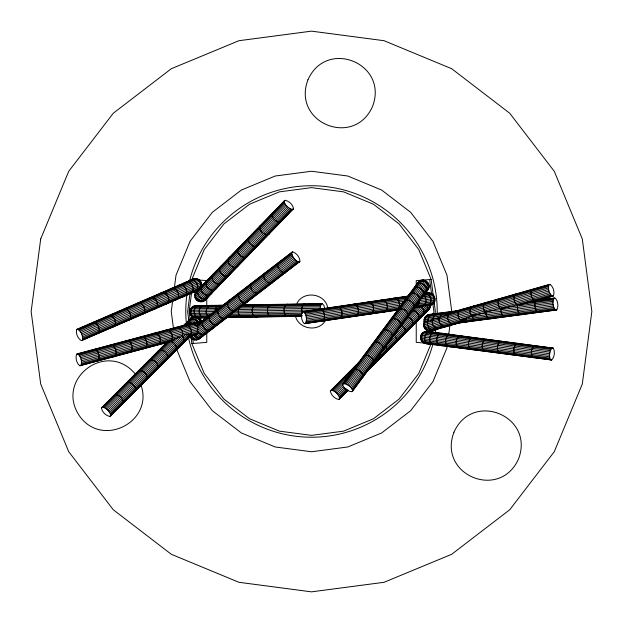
<?xml version="1.0" encoding="UTF-8"?>
<svg xmlns="http://www.w3.org/2000/svg" width="623" height="623" viewBox="0 0 623 623"><rect width="100%" height="100%" fill="white"/><g stroke="black" fill="none" stroke-linecap="round" stroke-linejoin="round"><path stroke-width="0.93" d="M420.447 338.289C419.863 334.426 423.508 330.782 427.378 331.366L553.286 348.148C555.241 351.715 554.54 357.041 551.729 359.977L425.766 343.608C423.064 343.234 420.821 340.999 420.447 338.289L549.478 355.281L550.062 359.136L551.106 360.11M552.913 296.268L552.274 296.236C549.065 293.737 547.594 288.574 549.003 284.758L550.164 284.431C553.372 286.923 554.844 292.094 553.434 295.902L538.373 300.411M304.881 323.804L305.449 323.508C307.349 319.911 306.563 314.592 303.705 311.702L302.513 311.882C300.613 315.472 301.4 320.79 304.258 323.68L397.365 310.145M114.079 396.236L114.095 395.356L115.053 394.398C119.164 394.702 123.183 398.712 123.486 402.832L122.529 403.79M80.375 365.794L80.904 365.436C82.376 361.644 80.982 356.457 77.813 353.911L76.652 354.222C75.181 358.015 76.567 363.201 79.736 365.748L167.953 342.331M556.222 310.207L555.591 310.083C552.78 307.147 552.079 301.812 554.042 298.253L555.233 298.09C558.044 301.034 558.745 306.36 556.791 309.919L456.036 323.399M81.971 340.586L82.446 340.158C83.35 336.194 81.216 331.257 77.704 329.209L76.598 329.684C75.695 333.648 77.828 338.577 81.34 340.633L197.078 290.777M299.616 261.894L299.009 262.088C295.107 260.951 291.837 256.692 291.751 252.626L292.701 251.894C296.603 253.031 299.881 257.291 299.967 261.356L238.033 309.148M549.478 355.281L550.319 350.663L551.456 348.53L552.718 347.868M182.594 335.205C183.801 330.727 178.824 325.377 174.409 328.033M381.432 333.141C382.577 324.739 396.983 333.718 391.119 339.076M501.118 308.12C500.331 311.407 502.052 317.948 506.437 316.554M192.951 317.216C187.515 314.506 189.781 305.472 195.856 305.644L223.12 305.215M194.68 295.761L194.867 294.157L196.424 291.369L284.968 200.294C288.994 200.855 292.857 204.593 293.534 208.596L205.294 299.967C201.766 303.899 194.555 301.041 194.68 295.761L284.555 203.02L284.399 200.583M461.184 322.403L431.326 330.906C426.311 332.55 421.491 326.475 424.24 321.959M172.626 300.995L171.247 311.5L173.506 328.695M174.385 287.616L176.021 275.202L190.038 241.374L212.326 212.326L241.374 190.038L275.202 176.021L311.5 171.247L347.798 176.021L381.626 190.038L410.674 212.326L432.962 241.374L446.979 275.202L451.753 311.5M189.992 293.589L187.64 311.5L188.878 320.931M191.65 292.304L189.119 311.5L190.256 320.136M366.854 371.744L428.772 309.818L430.368 307.053L430.579 305.449L372.017 364.019M431.1 332.62L431.35 330.696M433.499 314.381L433.881 311.5L432.744 302.864M432.635 332.246L433.008 329.411M434.994 314.327L435.36 311.5L434.122 302.069M447.228 345.89L446.979 347.798L432.962 381.626L410.674 410.674L381.626 432.962L347.798 446.979L311.5 451.753L275.202 446.979L241.374 432.962L212.326 410.674L190.038 381.626L176.761 349.581M448.739 334.426L449.868 325.829M324.575 308.206L323.937 305.441L322.262 303.658L320.65 305.496L320.09 308.276L236.39 309.592M201.284 286.985C203.425 282.157 197.849 276.76 193.091 279.042L77.065 329.248M428.725 288.441C431.575 282.094 421.919 276.721 418.025 282.484L342.463 384.586C343.655 388.472 347.977 391.672 352.042 391.696L428.725 288.441L352.042 391.696M429.948 305.332C439.456 303.884 434.106 288.994 425.61 293.698L429.753 293.09M424.372 322.948C422.807 319.365 425.384 314.903 429.27 314.467L460.047 310.41M352.563 391.337L352.758 390.73C351.559 386.844 347.245 383.643 343.18 383.62L342.65 383.978M165.297 345.025L166.489 342.658L101.448 407.995C102.071 412.013 105.871 415.814 109.889 416.429L191.129 335.486M439.745 317.543C437.401 321.85 441.536 327.986 446.481 326.584M353.116 370.233L353.926 369.143C358.046 368.847 362.602 372.227 363.505 376.253L362.695 377.343M433.008 319.459C430.493 323.859 434.924 329.972 439.908 328.461M428.149 320.845C425.065 325.938 431.544 332.487 436.606 329.185M206.844 297.171L205.294 299.967M92.671 323.399L93.006 322.582L94.252 322.044C97.967 323.843 100.225 329.053 98.987 332.994L97.749 333.531M363.232 356.613L363.559 355.826C367.601 353.334 374.688 358.599 373.473 363.193L372.811 363.723M188.824 321.491C189.54 318.867 192.048 316.943 194.765 316.936L186.565 325.144M191.853 279.439L204.227 249.566L223.914 223.914L249.566 204.227L279.439 191.853L311.5 187.64L343.561 191.853L373.434 204.227L399.086 223.914L418.773 249.566L431.147 279.439L433.133 294.531M189.524 320.798L191.121 318.026L192.398 317.045L183.886 325.564C185.452 322.73 189.361 321.889 192.071 323.547L197.849 317.769L200.115 320.027L200.731 321.515L201.455 320.798L199.851 318.026L194.547 323.337M430.781 344.433L418.773 373.434L399.086 399.086L373.434 418.773L343.561 431.147L311.5 435.36L279.439 431.147L249.566 418.773L223.914 399.086L204.227 373.434L191.853 343.561L191.113 337.9M394.172 310.402C402.622 311.111 400.316 295.481 392.428 298.604M372.741 343.81C375.801 338.196 386.813 346.372 382.32 350.928M110.458 416.156L110.738 415.58C110.123 411.562 106.323 407.761 102.304 407.146L101.728 407.419M348.07 390.528L338.811 399.491C334.792 398.868 330.984 395.068 330.369 391.049L359.455 361.667M339.379 399.211L339.66 398.634C339.037 394.616 335.236 390.816 331.218 390.2L330.649 390.481M389.539 321.195C392.802 314.039 405.028 323.111 399.117 328.305M281.098 221.438L280.148 222.411C276.028 222.17 271.955 218.221 271.581 214.11L272.524 213.136L273.411 213.113M396.649 311.617C399.686 304.577 411.281 311.702 407.177 317.808M343.016 378.41L343.343 377.779L344.854 377.437L347.128 378.363L334.255 391.236M402.801 303.339C406.274 295.029 419.326 304.717 412.379 310.449M407.925 296.439C411.492 287.701 424.839 297.607 417.503 303.549M414.887 287.063C418.594 277.749 432.307 287.935 424.465 294.181M198.877 323.625L197.047 326.07L291.681 253.452M416.647 284.688C420.393 275.234 434.2 285.49 426.225 291.805M417.239 283.893L418.025 282.484M204.375 333.928C202.794 338.196 196.518 338.873 193.917 335.213L190.661 337.713L189.859 336.311M269.292 233.617L268.871 234.357C264.534 236.304 258.195 230.152 260.001 225.76L260.726 225.316M126.087 383.355L126.524 382.623C130.885 380.754 137.13 387 135.253 391.361L134.521 391.797M355.009 366.417L355.437 365.685L357.15 365.14M258.195 245.073C254.425 250.244 244.574 240.696 249.628 236.771M137.364 372.079C141.211 366.97 150.906 376.674 145.798 380.521M247.923 255.671C243.951 261.637 233.516 251.521 239.357 247.37M147.799 361.644C151.864 355.741 162.144 366.02 156.233 370.085M238.586 265.305C234.419 271.971 223.486 261.38 230.019 257.003M230.284 273.871C225.923 281.144 214.585 270.156 221.718 265.569M157.284 352.159C161.559 345.555 172.322 356.325 165.718 360.6M223.104 281.277C218.58 289.056 206.906 277.749 214.538 272.975M217.123 287.444C211.664 296.517 199.687 281.798 209.951 278.59M212.412 292.319C207.607 300.839 195.474 289.08 203.838 284.018M209.001 295.832C204.11 304.585 191.837 292.693 200.435 287.53M197.117 290.653C190.724 296.961 202.748 305.909 206.945 297.958M342.463 384.586L419.147 281.323M344.005 383.534L420.533 280.498M345.08 383.737L422.083 280.054M346.326 384.204L423.695 280.031M347.665 384.905L425.26 280.428M348.997 385.793L426.662 281.207M350.227 386.813L427.822 282.328M351.286 387.88L428.647 283.714M352.096 388.939L429.091 285.264M352.595 389.912L429.115 286.876M188.714 337.907L190.132 335.314L110.699 414.747M187.344 322.099C189.501 318.088 195.809 318.252 197.935 322.208L200.832 319.311M297.039 303.152C303.681 290.505 324.482 293.246 327.636 307.178M325.432 320.541C318.493 332.581 298.401 329.333 295.364 315.822M272.321 282.569L271.799 283.239C267.228 284.524 261.855 277.515 264.277 273.435L265.063 273.1M539.066 312.255L539.611 311.562M259.674 292.273C255.189 296.836 246.84 285.957 252.408 282.811M247.962 301.259C243.165 306.586 234.318 295.053 240.704 291.79M227.862 316.686C222.481 323.244 212.871 310.713 220.597 307.225M219.678 322.963C214.055 330.003 204.157 317.107 212.412 313.501M195.458 292.662L284.968 200.294M194.867 294.157L284.181 201.992M194.913 297.358L285.217 204.18L284.555 203.02M195.56 298.838L286.121 205.38L285.217 204.18M196.557 300.099L287.219 206.548L286.121 205.38M197.857 301.065L288.418 207.607L291.868 209.437L293.269 209.18M199.352 301.657L289.648 208.471M200.956 301.844L290.824 209.102M202.545 301.602L291.868 209.437M204.025 300.964L293.534 208.596M426.817 291.003L427.939 289.851M212.856 328.196C207.031 335.626 196.915 322.441 205.598 318.735M412.706 289.64C417.768 282.686 428.422 292.794 421.545 298.106M207.475 332.324C204.827 336.007 198.714 334.816 197.148 330.72L293.106 257.089M182.998 326.148L191.121 318.026M101.448 407.995L166.902 342.541M103.13 407.185L168.856 341.459C174.378 340.314 179.58 348.849 174.152 352.166M185.023 325.292L193.177 317.146M104.166 407.535L170.289 341.412M105.334 408.182L175.203 338.312M189.361 324.155L196.362 317.154M106.549 409.07L178.863 336.755M107.74 410.144L182.017 335.859C184.595 338.227 184.79 343.094 181.449 344.869M108.815 411.328L186.184 333.959M109.703 412.551L188.107 334.138M110.341 413.711L189.641 334.419M109.889 416.429L190.817 335.501M200.458 337.713L199.321 338.85L230.627 314.833M201.245 337.105C198.799 340.508 193.309 341.287 190.661 337.713M330.369 391.049L359.65 361.768M332.051 390.239L355.788 366.511M413.329 308.969L414.56 307.739M333.087 390.598L352.12 371.565M409.872 313.805L416.717 306.96M404.81 320.681L418.905 306.586M335.47 392.124L342.938 384.664M397.365 330.237L420.992 306.602C424.847 308.689 425.236 314.911 421.241 317.052M336.654 393.199L343.452 386.408M391.26 338.593L424.068 305.792M337.728 394.39L344.519 387.599M338.624 395.605L346.077 388.152M377.663 356.558L429.107 305.114M339.262 396.773L346.7 389.336M339.621 397.801L347.704 389.718M368.793 368.629L430.368 307.053M338.811 399.491L348.125 390.169M366.636 371.666L429.753 308.541M450.156 312.917C444.339 316.585 449.829 327.332 456.098 323.625M108.573 315.845L109.251 315.324C113.993 315.191 117.506 323.298 114.157 326.662L113.316 326.795M197.569 324.622L292.101 252.089M197.795 324.715L292.701 251.894M197.366 327.059L291.899 254.527M197.405 328.64L292.382 255.765M197.966 332.106L294.017 258.405M191.798 338.85L295.053 259.627M193.2 339.66L296.143 260.663M194.758 340.072L297.21 261.458M196.37 340.072L298.191 261.94M197.927 339.66L299.967 261.356M427.495 310.799L428.772 309.818M426.794 311.5C429.146 310.129 430.345 307.201 429.652 304.577M424.699 313.595C427.557 311.983 428.523 308.058 426.856 305.262L385.699 346.419C387.156 348.343 387.755 351.886 385.154 353.14M416.444 321.85C422.308 318.594 417.62 309.133 411.484 310.807M534.705 357.119L534.004 357.649L532.657 357.47C530.391 354.02 531.139 348.389 534.215 345.64L535.562 345.82M410.37 327.924C414.879 325.424 412.73 318.439 408.244 317.247M403.073 335.221C407.481 332.698 404.88 326.031 400.682 324.809M123.214 309.514C128.665 306.181 134.116 318.766 127.949 320.463M394.639 343.655C397.871 341.957 396.851 337.378 394.554 335.306M136.756 303.65C142.706 299.655 148.484 312.995 141.491 314.599M154.995 308.992C160.399 305.94 156.007 295.8 150.088 297.654M374.719 363.575L376.074 362.22L376.121 359.915M160.01 293.589C166.824 288.535 173.101 303.027 164.752 304.538M93.917 349.596L95.233 349.246C98.644 351.567 100.108 357.049 98.317 360.772L97.009 361.122M169.479 289.493C176.644 284.033 183.1 298.954 174.222 300.442M177.368 286.074C184.829 280.295 191.432 295.543 182.103 297.023M427.526 305.48C433.881 302.98 430.952 292.46 424.201 293.698M183.59 283.387C191.284 277.352 197.997 292.857 188.325 294.336M188.084 281.44C195.949 275.226 202.74 290.91 192.819 292.389M430.501 305.036C436.162 302.871 434.799 293.674 428.764 293.238M191.705 279.875L193.091 279.042M110.31 345.204L111.05 344.792C115.761 345.344 118.051 353.88 114.243 356.722L113.394 356.73M230.058 299.959C224.109 302.871 229.739 312.575 235.416 310.885M125.706 341.077C132.115 338.149 135.23 354.059 127.77 352.236M139.965 337.261C146.436 334.177 150.198 348.218 143.049 348.787M320.199 309.265L321.546 309.07C324.669 311.773 325.494 317.387 323.282 320.868L322.644 321.18M164.441 330.696C170.593 327.387 175.421 338.024 170.048 341.552L79.736 365.748M76.598 329.684L194.641 278.606M78.467 329.551L196.253 278.574M79.292 330.26L197.818 278.972M80.141 331.288L199.228 279.75M80.943 332.557L200.38 280.872M81.652 333.998L201.213 282.258M82.213 335.493L201.65 283.808M82.594 336.957L201.681 285.42M82.766 338.273L200.357 287.39C202.475 282.569 196.938 277.165 192.172 279.439M82.711 339.364L198.877 289.095M82.205 340.259L197.771 290.248M433.764 329.995C428.694 333.336 422.051 326.841 425.213 321.686L427.417 321.055M182.71 325.806C188.458 322.356 194.306 331.148 189.789 335.618L198.122 333.391M336.981 306.789L337.767 306.461C342.385 307.56 343.678 316.297 339.574 318.68M522.245 314.467L521.459 314.786C517.363 313.86 516.888 308.035 517.845 304.624L553.216 299.975M278.52 262.774L277.445 263.599C277.212 267.719 280.661 272.228 284.703 273.069L285.373 272.819M367.36 302.303C374.143 299.982 376.269 314.366 369.104 314.109M380.63 300.341C387.997 297.592 390.224 312.653 382.374 312.146M167.564 341.879L168.856 341.459M478.503 320.23C475.185 321.764 472.179 318.158 471.93 315.074M402.637 297.093L403.984 296.68L406.764 297.109L304.351 312.232M466.674 321.787C464.478 322.831 461.9 321.639 460.685 319.669M421.125 306.633C426.288 305.963 427.814 298.565 423.702 295.598L432.728 294.266M453.482 311.274L450.927 312.45L449.946 313.564L425.174 316.827M426.591 293.558L428.141 293.114L424.941 293.589M453.256 311.819L549.525 284.392M448.287 313.447L550.164 284.431M444.838 315.074L548.637 285.505M430.579 320.152L548.442 286.58M423.648 323.462L548.435 287.912M423.461 325.058L548.622 289.407M423.695 326.654L548.988 290.964M424.341 328.134L549.502 292.483M425.338 329.403L550.132 293.854M426.63 330.361L466.37 319.046M550.833 294.983L500.705 309.265C497.863 306.711 496.297 299.063 501.32 298.339M428.133 330.953L462.173 321.258C456.791 319.568 456.402 309.584 462.749 309.327M519.294 304.99L551.565 295.793M429.73 331.14L460.763 322.301M530.321 302.482L553.434 295.902M288.215 316.336L287.398 316.562C282.959 314.872 282.819 306.041 287.203 304.211L288.028 304.413M77.182 353.864L189.026 323.898M76.652 354.222L192.203 323.259L195.17 324.124L197.359 326.397L80.531 357.703M193.808 322.831L197.016 321.974L200.045 322.815L79.23 355.188M78.514 354.362L201.509 321.406L199.921 321.195M79.923 356.325L198.036 324.676M81.021 359.23L197.966 327.893M81.356 360.795L198.184 329.489M81.52 362.29L198.005 331.078M81.496 363.622L180.234 337.168M188.099 335.057L197.429 332.557L195.287 334.785L192.343 335.571M81.286 364.696L174.783 339.644M189.462 336.35L196.891 334.356M189.742 336.49L196.261 334.746M430.259 314.335C426.981 314.747 424.512 317.995 424.964 321.258M198.721 339.044C196.198 340.072 193.146 339.239 191.471 337.09M272.274 316.593C265.951 317.582 265.741 303.868 272.087 304.663M257.517 316.819C250.485 318.236 250.259 303.697 257.33 304.888M244.107 317.029C239.302 318.314 236.958 311.71 238.741 308.058L320.3 306.781M204.772 305.504C196.175 305.558 198.161 320.113 206.493 317.621M199.835 305.582C190.996 305.566 193.107 320.292 201.595 317.699M303.082 311.586L408.743 295.98M302.513 311.882L408.275 296.26M424.006 294.562L431.318 293.48M304.966 313.135L406.095 298.199M305.519 314.342L406.157 299.484M422.207 297.109L433.888 295.388M305.971 315.783L404.483 301.236M421.257 298.76L434.714 296.774M306.282 317.356L403.12 303.051M435.158 298.324L419.061 300.699C419.552 303.775 417.542 307.147 414.357 307.637L420.276 306.765M306.438 318.945L402.294 304.787M417.332 302.568L435.181 299.936M306.423 320.456L401.282 306.446M416.997 304.125L434.784 301.501M306.243 321.772L398.751 308.112M415.424 305.652L434.005 302.903M305.909 322.815L397.863 309.234M415.3 306.664L432.884 304.063M305.192 323.547L398.642 309.748M414.793 307.357L431.498 304.888M421.942 306.516L423.57 306.275M539.619 299.936L554.61 297.965M427.713 314.88L458.614 310.815M534.261 300.854L536.162 300.605C533.895 304.055 534.635 309.686 537.719 312.435L538.42 312.551M537.104 300.481L554.042 298.253M426.319 315.69L453.785 312.068M525.08 302.685L553.567 298.939M424.372 318.221L445.733 315.409M502.083 307.996L553.014 301.291M423.952 319.778L440.064 317.66C440.336 314.584 443.218 311.921 446.372 312.427M486.672 311.523L552.983 302.794M423.952 321.39L433.078 320.191C432.479 316.476 435.827 312.707 439.651 313.307M473.776 314.833L553.107 304.39M466.611 317.387L553.395 305.963M461.627 319.552L553.824 307.412M461.643 320.837L554.353 308.634M458.995 322.177L554.961 309.538M456.527 323.119L556.791 309.919M517.183 355.429L516.342 355.531C512.199 353.21 513.352 344.457 517.954 343.289L518.741 343.6M474.228 306.064C469.259 306.22 468.917 313.221 471.681 316.196M154.029 333.274C160.711 332.067 163.179 344.893 156.007 345.313M487.124 302.389C482.319 302.677 482.654 309.545 485.06 312.388M501.375 353.35C494.981 353.405 496.772 339.808 502.932 341.521M431.147 279.439L416.242 280.623L416.242 285.443M191.853 343.561L206.758 342.377L206.758 332.729M486.742 351.427C479.585 351.793 481.478 337.386 488.3 339.597M473.441 349.674C465.599 350.305 467.585 335.205 474.999 337.845M461.908 335.906C454.572 335.291 453.988 348.888 461.62 348.117M516.654 293.97L515.805 293.994C512.246 296.766 514.38 303.035 517.433 305.519M451.387 346.77C442.439 347.774 444.557 331.654 452.944 334.94M243.679 304.896L322.262 303.658M194.259 305.885L223.657 305.418M242.425 305.13L321.663 303.884M192.78 306.524L222.411 306.057M241.319 305.761L321.11 304.507M191.518 307.521L220.371 307.069M240.377 306.757L320.65 305.496M190.56 308.821L219.561 308.362M189.968 310.316L217.84 309.88M189.781 311.921L214.997 311.523C214.795 308.035 218.042 304.398 221.671 305.449M234.341 311.22L319.077 309.888M190.015 313.517L212.521 313.159M231.663 312.863L305.745 311.695M190.654 314.997L211.306 314.67M230.269 314.374L302.186 313.244C301.61 310.262 301.361 306.508 303.635 304.164L304.99 304.141M191.658 316.258L209.546 315.978M228.228 315.682L301.649 314.529M198.449 305.815C191.791 303.829 187.764 314.093 193.963 317.2L208.09 316.982M302.217 315.503L228.345 316.663L230.876 317.45M206.891 317.613L195.451 317.792L193.963 317.2M226.71 317.302L301.906 316.126M197.047 317.979L206.68 317.831M226.149 317.528L301.649 316.336M442.867 345.648C433.499 346.777 435.664 330.299 444.425 333.819M429.27 314.467L430.882 314.467M428.367 331.491C419.481 330.12 419.474 345.111 428.359 343.74M425.766 343.608L427.378 343.608M434.799 313.953C430.952 313.361 427.433 317.052 428.024 320.861M532.969 289.329L531.668 289.695C529.932 293.441 531.489 298.9 534.931 301.174M490.753 318.828C487.202 318.883 485.566 314.677 485.714 311.648M353.677 304.11C359.175 304.46 360.507 316.032 354.503 316.258M198.379 279.961L206.758 280.623M425.556 343.117L416.242 342.377L416.242 322.114M195.856 305.644L197.46 305.831M213.082 305.589C206.61 303.845 203.394 313.899 208.962 316.967M425.766 331.366L553.286 348.148M424.208 331.779L551.456 348.53M422.815 332.589L550.849 349.441M421.67 333.726L550.319 350.663M420.868 335.119L549.891 352.112M420.447 336.677L549.603 353.685M420.868 339.846L549.509 356.784M421.67 341.248L549.712 358.1M422.815 342.385L550.062 359.136M424.208 343.195L551.729 359.977M200.886 320.931L202.491 321.141M427.378 331.366L428.935 331.779M432.853 332.293C424.715 328.742 420.93 343.125 429.714 344.13M437.704 332.931C429.722 329.505 426.07 343.732 434.605 344.776M287.219 206.548L288.418 207.607M135.728 374.516C106.852 338.912 53.376 379.952 80.289 417.06C103.356 447.727 153.717 421.421 141 385.061M429.706 279.828L431.607 294.22M192.663 338.375L193.294 343.172M206.758 297.023L206.758 305.714M189.579 280.817A125.721 125.721 0 0 1 437.214 313.416M435.882 329.84A125.721 125.721 0 0 1 435.422 332.721M432.938 344.036A125.721 125.721 0 0 1 188.294 336.537M186.222 322.107A125.721 125.721 0 0 1 186.978 294.126M40.705 238.944L31.15 311.5L40.705 384.056L68.709 451.675L113.261 509.739L171.325 554.291L238.944 582.295L311.5 591.85L384.064 582.295L451.675 554.291L509.739 509.739L554.291 451.675L582.295 384.056L591.85 311.5L582.295 238.944L554.291 171.325L509.739 113.261L451.675 68.709L384.064 40.705L311.5 31.15L238.944 40.705L171.325 68.709L113.261 113.261L68.709 171.325L40.705 238.944M307.964 79.76C291.572 122.567 353.848 148.367 372.531 106.502C388.923 63.686 326.647 37.894 307.964 79.76M453.957 432.214C437.564 475.022 499.841 500.822 518.523 458.956C534.916 416.141 472.639 390.348 453.957 432.214"/></g></svg>
